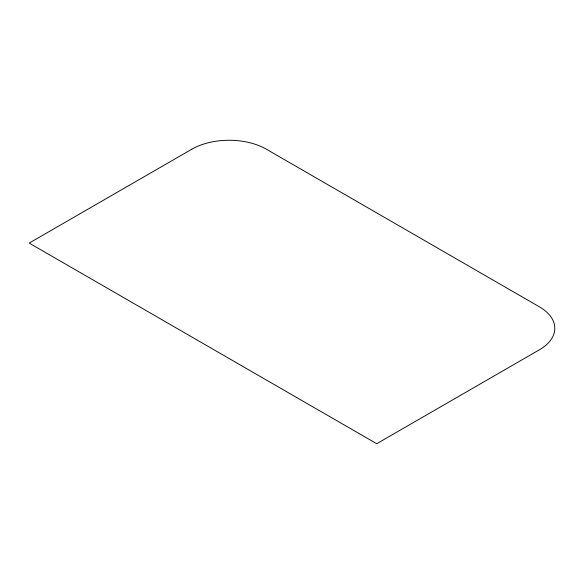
<?xml version="1.0" encoding="UTF-8"?>
<svg xmlns="http://www.w3.org/2000/svg" width="584" height="584" viewBox="0 0 584 584"><rect width="100%" height="100%" fill="white"/><g stroke="black" fill="none" stroke-linecap="round" stroke-linejoin="round"><path stroke-width="0.88" d="M191.866 149.175L29.2 243.09L376.709 443.723L539.375 349.809A52.655 30.397 0 0 0 539.375 306.819L266.333 149.175A52.655 30.397 0 0 0 191.866 149.175"/></g></svg>
